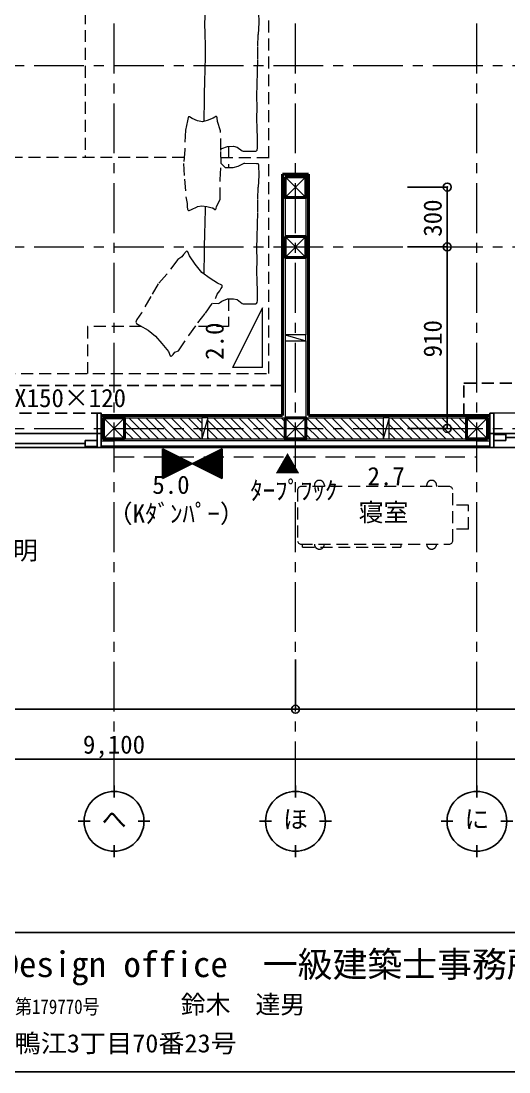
# Model space of a CAD drawing. Units: millimetres at full size, sheet at 1:50. Extents: x -21826 to 54909, y -26252 to 22610.
# Drawn here: x 292 to 2740, y -6958 to -1688 of the extents above; entities that cross this region are included whole.
import ezdxf
from ezdxf.enums import TextEntityAlignment as Align

# ---------------------------------------------------------------- set-up
doc = ezdxf.new("R2010")
doc.units = ezdxf.units.MM
doc.header["$LTSCALE"] = 50
doc.header["$PDMODE"] = 32
doc.header["$PDSIZE"] = 40
for name, pattern in [('CHAIN1', [8, 5, -1, 1, -1]), ('DASHED1', [1.8, 1.2, -0.6]), ('DASHED2', [3, 2, -1])]:
    doc.linetypes.add(name, pattern=pattern)
for name, color, linetype, lineweight in [('3-1_通り芯・通り番号', 7, 'Continuous', 25), ('3-2_柱(黄)', 4, 'Continuous', 9), ('3-3_仕上線(黄)', 3, 'Continuous', 40), ('3-4_下地・間柱(水色)', 4, 'Continuous', 9), ('3-5_サッシ・室内建具', 7, 'Continuous', 25), ('3-6_住宅設備・造作', 4, 'Continuous', 9), ('3-8_ハッチング', 4, 'Continuous', 9), ('3-A_文字', 7, 'Continuous', 25), ('3-B_特記事項', 6, 'Continuous', 25), ('3-F_寸法・方位', 7, 'Continuous', 25), ('C-0', 6, 'Continuous', 25), ('F-1_凡例（一般）', 7, 'Continuous', 25), ('F-F_図面枠（共通）', 7, 'Continuous', 25)]:
    doc.layers.add(name, color=color, linetype=linetype, lineweight=lineweight)
doc.styles.add('ＭＳ ゴシック', font='')
doc.styles.get('ＭＳ ゴシック').set_extended_font_data('MS Gothic')

msp = doc.modelspace()

# ---------------------------------------------------------------- linework, layer by layer
at = {"layer": '3-1_通り芯・通り番号', "color": 1, "linetype": 'CHAIN1', "lineweight": 18}
for p, q in [((758.74, -5551.2), (758.74, 6242.32)), ((1668.74, -5551.2), (1668.74, 6242.32)), ((2578.74, -5551.2), (2578.74, 6242.32)), ((-7242.18, -1911.2), (7990.04, -1911.2)), ((-7242.18, -2821.2), (7990.04, -2821.2)), ((-7242.18, -3731.2), (7990.04, -3731.2))]:
    msp.add_line(p, q, dxfattribs=at)
at = {"layer": '3-1_通り芯・通り番号'}
for p, q in [((758.74, -5581.2), (758.74, -5521.2)), ((1668.74, -5581.2), (1668.74, -5521.2)), ((2578.74, -5581.2), (2578.74, -5521.2)), ((638.74, -5701.2), (578.74, -5701.2)), ((938.74, -5701.2), (878.74, -5701.2)), ((1548.74, -5701.2), (1488.74, -5701.2)), ((1848.74, -5701.2), (1788.74, -5701.2)), ((2458.74, -5701.2), (2398.74, -5701.2)), ((2758.74, -5701.2), (2698.74, -5701.2)), ((758.74, -5881.2), (758.74, -5821.2)), ((1668.74, -5881.2), (1668.74, -5821.2)), ((2578.74, -5881.2), (2578.74, -5821.2))]:
    msp.add_line(p, q, dxfattribs=at)
for centre in [(758.74, -5701.2), (1668.74, -5701.2), (2578.74, -5701.2)]:
    msp.add_circle(centre, 150, dxfattribs=at)
at = {"layer": '3-2_柱(黄)'}
for p, q in [((1616.24, -2468.7), (1721.24, -2573.7)), ((1721.24, -2468.7), (1616.24, -2573.7)), ((1616.24, -2768.7), (1721.24, -2873.7)), ((1721.24, -2768.7), (1616.24, -2873.7)), ((811.24, -3783.7), (706.24, -3678.7)), ((706.24, -3783.7), (811.24, -3678.7)), ((1616.24, -3678.7), (1721.24, -3783.7)), ((1721.24, -3678.7), (1616.24, -3783.7)), ((2631.24, -3783.7), (2526.24, -3678.7)), ((2526.24, -3783.7), (2631.24, -3678.7))]:
    msp.add_line(p, q, dxfattribs=at)
at = {"layer": '3-2_柱(黄)', "color": 3, "lineweight": 40}
for points in [[(1616.24, -2468.7), (1616.24, -2573.7), (1721.24, -2573.7), (1721.24, -2468.7)], [(1616.24, -2768.7), (1616.24, -2873.7), (1721.24, -2873.7), (1721.24, -2768.7)], [(811.24, -3783.7), (811.24, -3678.7), (706.24, -3678.7), (706.24, -3783.7)], [(1616.24, -3678.7), (1616.24, -3783.7), (1721.24, -3783.7), (1721.24, -3678.7)], [(2631.24, -3783.7), (2631.24, -3678.7), (2526.24, -3678.7), (2526.24, -3783.7)]]:
    msp.add_lwpolyline(points, close=True, dxfattribs=at)
at = {"layer": '3-3_仕上線(黄)'}
for p, q in [((1603.74, -2456.2), (1603.74, -2821.2)), ((1733.74, -2456.2), (1603.74, -2456.2)), ((1733.74, -2456.2), (1733.74, -2821.2)), ((1603.74, -2821.2), (1603.74, -3666.2)), ((1733.74, -2821.2), (1733.74, -3666.2)), ((693.74, -3666.2), (758.74, -3666.2)), ((1603.74, -3666.2), (758.74, -3666.2)), ((2578.74, -3666.2), (1733.74, -3666.2)), ((2578.74, -3666.2), (2643.74, -3666.2)), ((693.74, -3822.7), (758.74, -3822.7)), ((1668.74, -3822.7), (758.74, -3822.7)), ((2578.74, -3822.7), (1668.74, -3822.7)), ((2578.74, -3822.7), (2643.74, -3822.7))]:
    msp.add_line(p, q, dxfattribs=at)
at = {"layer": '3-4_下地・間柱(水色)'}
for p, q in [((1616.24, -2573.7), (1616.24, -2768.7)), ((1721.24, -2573.7), (1721.24, -2768.7)), ((1616.24, -2873.7), (1616.24, -3261.2)), ((1721.24, -2873.7), (1721.24, -3261.2)), ((1616.24, -3261.2), (1721.24, -3291.2)), ((1616.24, -3291.2), (1616.24, -3678.7)), ((1721.24, -3291.2), (1721.24, -3678.7)), ((693.74, -3678.7), (706.24, -3678.7)), ((811.24, -3678.7), (1198.74, -3678.7)), ((1228.74, -3678.7), (1198.74, -3783.7)), ((1228.74, -3678.7), (1616.24, -3678.7)), ((1721.24, -3678.7), (2108.74, -3678.7)), ((2138.74, -3678.7), (2108.74, -3783.7)), ((2138.74, -3678.7), (2526.24, -3678.7)), ((2631.24, -3678.7), (2643.74, -3678.7)), ((693.74, -3783.7), (706.24, -3783.7)), ((693.74, -3792.7), (758.74, -3792.7)), ((1668.74, -3792.7), (758.74, -3792.7)), ((811.24, -3783.7), (1198.74, -3783.7)), ((1228.74, -3783.7), (1616.24, -3783.7)), ((2578.74, -3792.7), (1668.74, -3792.7)), ((1721.24, -3783.7), (2108.74, -3783.7)), ((2138.74, -3783.7), (2526.24, -3783.7)), ((2578.74, -3792.7), (2643.74, -3792.7)), ((2631.24, -3783.7), (2643.74, -3783.7))]:
    msp.add_line(p, q, dxfattribs=at)
for points in [[(1721.24, -3261.2), (1616.24, -3261.2), (1616.24, -3291.2), (1721.24, -3291.2)], [(1228.74, -3783.7), (1228.74, -3678.7), (1198.74, -3678.7), (1198.74, -3783.7)], [(2138.74, -3783.7), (2138.74, -3678.7), (2108.74, -3678.7), (2108.74, -3783.7)]]:
    msp.add_lwpolyline(points, close=True, dxfattribs=at)
at = {"layer": '3-5_サッシ・室内建具'}
for p, q in [((673.74, -3654.2), (673.74, -3826.7)), ((673.74, -3756.7), (673.74, -3666.2)), ((2663.74, -3654.2), (2643.74, -3654.2)), ((2643.74, -3654.2), (2643.74, -3826.7)), ((2663.74, -3826.7), (2663.74, -3654.2)), ((2663.74, -3756.7), (2663.74, -3666.2)), ((673.74, -3756.7), (-976.26, -3756.7)), ((673.74, -3791.7), (613.74, -3791.7)), ((673.74, -3756.7), (693.74, -3756.7)), ((2643.74, -3756.7), (2663.74, -3756.7)), ((2643.74, -3822.7), (2643.74, -3756.7)), ((2643.74, -3756.7), (2663.74, -3756.7)), ((4313.74, -3756.7), (2663.74, -3756.7)), ((2723.74, -3761.7), (2663.74, -3761.7)), ((2663.74, -3791.7), (2723.74, -3791.7)), ((2723.74, -3791.7), (2723.74, -3761.7)), ((3458.74, -3776.7), (2723.74, -3776.7)), ((673.74, -3826.7), (-976.26, -3826.7)), ((613.74, -3806.7), (-121.26, -3806.7)), ((673.74, -3826.7), (693.74, -3826.7)), ((693.74, -3822.7), (693.74, -3813.7)), ((2643.74, -3822.7), (2643.74, -3813.7)), ((2663.74, -3826.7), (2643.74, -3826.7)), ((4313.74, -3826.7), (2663.74, -3826.7))]:
    msp.add_line(p, q, dxfattribs=at)
at = {"layer": '3-5_サッシ・室内建具', "color": 1, "lineweight": 18}
msp.add_line((4313.74, -3654.2), (2663.74, -3654.2), dxfattribs=at)
at = {"layer": '3-5_サッシ・室内建具'}
for points in [[(693.74, -3826.7), (693.74, -3654.2), (673.74, -3654.2)], [(613.74, -3791.7), (613.74, -3821.7), (673.74, -3821.7)], [(693.74, -3822.7), (693.74, -3756.7), (673.74, -3756.7)]]:
    msp.add_lwpolyline(points, dxfattribs=at)
at = {"layer": '3-6_住宅設備・造作', "linetype": 'DASHED1'}
for p, q in [((1532.77, -605.65), (1532.77, -3455.65)), ((1332.77, -2316.47), (1332.77, -2424.93)), ((1109.97, -2371.89), (-67.1, -2372.34)), ((1295.15, -2372.15), (1532.77, -2372.19)), ((1332.77, -3081.73), (1332.77, -3220.14)), ((625.28, -3219.42), (624.67, -3455.65)), ((896.86, -3219.7), (625.28, -3219.42)), ((1332.77, -3220.14), (1166.16, -3219.97)), ((-67.05, -3455.65), (1532.77, -3455.65)), ((1766.59, -4004.61), (1766.26, -4005.25)), ((1766.94, -4003.98), (1766.59, -4004.61)), ((1767.3, -4003.36), (1766.94, -4003.98)), ((1767.69, -4002.75), (1767.3, -4003.36)), ((1768.09, -4002.15), (1767.69, -4002.75)), ((1768.51, -4001.56), (1768.09, -4002.15)), ((1768.94, -4000.99), (1768.51, -4001.56)), ((1769.4, -4000.43), (1768.94, -4000.99)), ((1769.86, -3999.88), (1769.4, -4000.43)), ((1770.35, -3999.35), (1769.86, -3999.88)), ((1770.84, -3998.83), (1770.35, -3999.35)), ((1771.36, -3998.32), (1770.84, -3998.83)), ((1771.88, -3997.83), (1771.36, -3998.32)), ((1772.43, -3997.35), (1771.88, -3997.83)), ((1772.98, -3996.89), (1772.43, -3997.35)), ((1773.55, -3996.45), (1772.98, -3996.89)), ((1774.13, -3996.02), (1773.55, -3996.45)), ((1774.72, -3995.61), (1774.13, -3996.02)), ((1775.33, -3995.22), (1774.72, -3995.61)), ((1775.94, -3994.85), (1775.33, -3995.22)), ((1776.57, -3994.49), (1775.94, -3994.85)), ((1777.2, -3994.15), (1776.57, -3994.49)), ((1777.85, -3993.83), (1777.2, -3994.15)), ((1778.5, -3993.53), (1777.85, -3993.83)), ((1779.16, -3993.24), (1778.5, -3993.53)), ((1779.84, -3992.98), (1779.16, -3993.24)), ((1780.51, -3992.74), (1779.84, -3992.98)), ((1781.2, -3992.51), (1780.51, -3992.74)), ((1781.89, -3992.31), (1781.2, -3992.51)), ((1782.59, -3992.12), (1781.89, -3992.31)), ((1783.29, -3991.96), (1782.59, -3992.12)), ((1783.99, -3991.81), (1783.29, -3991.96)), ((1784.7, -3991.69), (1783.99, -3991.81)), ((1785.42, -3991.59), (1784.7, -3991.69)), ((1786.13, -3991.5), (1785.42, -3991.59)), ((1786.85, -3991.44), (1786.13, -3991.5)), ((1787.57, -3991.4), (1786.85, -3991.44)), ((1788.29, -3991.38), (1787.57, -3991.4)), ((1789.01, -3991.38), (1788.29, -3991.38)), ((1789.73, -3991.4), (1789.01, -3991.38)), ((1790.45, -3991.44), (1789.73, -3991.4)), ((1791.17, -3991.5), (1790.45, -3991.44)), ((1791.88, -3991.59), (1791.17, -3991.5)), ((1792.6, -3991.69), (1791.88, -3991.59)), ((1793.3, -3991.81), (1792.6, -3991.69)), ((1794.01, -3991.96), (1793.3, -3991.81)), ((1794.71, -3992.12), (1794.01, -3991.96)), ((1795.41, -3992.31), (1794.71, -3992.12)), ((1796.1, -3992.51), (1795.41, -3992.31)), ((1796.78, -3992.74), (1796.1, -3992.51)), ((1797.46, -3992.98), (1796.78, -3992.74)), ((1798.13, -3993.24), (1797.46, -3992.98)), ((1798.8, -3993.53), (1798.13, -3993.24)), ((1799.45, -3993.83), (1798.8, -3993.53)), ((1800.09, -3994.15), (1799.45, -3993.83)), ((1800.73, -3994.49), (1800.09, -3994.15)), ((1801.36, -3994.85), (1800.73, -3994.49)), ((1801.97, -3995.22), (1801.36, -3994.85)), ((1802.58, -3995.61), (1801.97, -3995.22)), ((1803.17, -3996.02), (1802.58, -3995.61)), ((1803.75, -3996.45), (1803.17, -3996.02)), ((1804.32, -3996.89), (1803.75, -3996.45)), ((1804.87, -3997.35), (1804.32, -3996.89)), ((1805.41, -3997.83), (1804.87, -3997.35)), ((1805.94, -3998.32), (1805.41, -3997.83)), ((1806.45, -3998.83), (1805.94, -3998.32)), ((1806.95, -3999.35), (1806.45, -3998.83)), ((1807.43, -3999.88), (1806.95, -3999.35)), ((1807.9, -4000.43), (1807.43, -3999.88)), ((1808.35, -4000.99), (1807.9, -4000.43)), ((1808.79, -4001.56), (1808.35, -4000.99)), ((1809.21, -4002.15), (1808.79, -4001.56)), ((1809.61, -4002.75), (1809.21, -4002.15)), ((1809.99, -4003.36), (1809.61, -4002.75)), ((1810.36, -4003.98), (1809.99, -4003.36)), ((1810.71, -4004.61), (1810.36, -4003.98)), ((1811.04, -4005.25), (1810.71, -4004.61)), ((2329.59, -4004.61), (2329.26, -4005.25)), ((2329.94, -4003.98), (2329.59, -4004.61)), ((2330.3, -4003.36), (2329.94, -4003.98)), ((2330.69, -4002.75), (2330.3, -4003.36)), ((2331.09, -4002.15), (2330.69, -4002.75)), ((2331.51, -4001.56), (2331.09, -4002.15)), ((2331.94, -4000.99), (2331.51, -4001.56)), ((2332.4, -4000.43), (2331.94, -4000.99)), ((2332.86, -3999.88), (2332.4, -4000.43)), ((2333.35, -3999.35), (2332.86, -3999.88)), ((2333.84, -3998.83), (2333.35, -3999.35)), ((2334.36, -3998.32), (2333.84, -3998.83)), ((2334.88, -3997.83), (2334.36, -3998.32)), ((2335.43, -3997.35), (2334.88, -3997.83)), ((2335.98, -3996.89), (2335.43, -3997.35)), ((2336.55, -3996.45), (2335.98, -3996.89)), ((2337.13, -3996.02), (2336.55, -3996.45)), ((2337.72, -3995.61), (2337.13, -3996.02)), ((2338.33, -3995.22), (2337.72, -3995.61)), ((2338.94, -3994.85), (2338.33, -3995.22)), ((2339.57, -3994.49), (2338.94, -3994.85)), ((2340.2, -3994.15), (2339.57, -3994.49)), ((2340.85, -3993.83), (2340.2, -3994.15)), ((2341.5, -3993.53), (2340.85, -3993.83)), ((2342.16, -3993.24), (2341.5, -3993.53)), ((2342.84, -3992.98), (2342.16, -3993.24)), ((2343.51, -3992.74), (2342.84, -3992.98)), ((2344.2, -3992.51), (2343.51, -3992.74)), ((2344.89, -3992.31), (2344.2, -3992.51)), ((2345.59, -3992.12), (2344.89, -3992.31)), ((2346.29, -3991.96), (2345.59, -3992.12)), ((2346.99, -3991.81), (2346.29, -3991.96)), ((2347.7, -3991.69), (2346.99, -3991.81)), ((2348.42, -3991.59), (2347.7, -3991.69)), ((2349.13, -3991.5), (2348.42, -3991.59)), ((2349.85, -3991.44), (2349.13, -3991.5)), ((2350.57, -3991.4), (2349.85, -3991.44)), ((2351.29, -3991.38), (2350.57, -3991.4)), ((2352.01, -3991.38), (2351.29, -3991.38)), ((2352.73, -3991.4), (2352.01, -3991.38)), ((2353.45, -3991.44), (2352.73, -3991.4)), ((2354.17, -3991.5), (2353.45, -3991.44)), ((2354.88, -3991.59), (2354.17, -3991.5)), ((2355.6, -3991.69), (2354.88, -3991.59)), ((2356.3, -3991.81), (2355.6, -3991.69)), ((2357.01, -3991.96), (2356.3, -3991.81)), ((2357.71, -3992.12), (2357.01, -3991.96)), ((2358.41, -3992.31), (2357.71, -3992.12)), ((2359.1, -3992.51), (2358.41, -3992.31)), ((2359.78, -3992.74), (2359.1, -3992.51)), ((2360.46, -3992.98), (2359.78, -3992.74)), ((2361.13, -3993.24), (2360.46, -3992.98)), ((2361.8, -3993.53), (2361.13, -3993.24)), ((2362.45, -3993.83), (2361.8, -3993.53)), ((2363.09, -3994.15), (2362.45, -3993.83)), ((2363.73, -3994.49), (2363.09, -3994.15)), ((2364.36, -3994.85), (2363.73, -3994.49)), ((2364.97, -3995.22), (2364.36, -3994.85)), ((2365.58, -3995.61), (2364.97, -3995.22)), ((2366.17, -3996.02), (2365.58, -3995.61)), ((2366.75, -3996.45), (2366.17, -3996.02)), ((2367.32, -3996.89), (2366.75, -3996.45)), ((2367.87, -3997.35), (2367.32, -3996.89)), ((2368.41, -3997.83), (2367.87, -3997.35)), ((2368.94, -3998.32), (2368.41, -3997.83)), ((2369.45, -3998.83), (2368.94, -3998.32)), ((2369.95, -3999.35), (2369.45, -3998.83)), ((2370.43, -3999.88), (2369.95, -3999.35)), ((2370.9, -4000.43), (2370.43, -3999.88)), ((2371.35, -4000.99), (2370.9, -4000.43)), ((2371.79, -4001.56), (2371.35, -4000.99)), ((2372.21, -4002.15), (2371.79, -4001.56)), ((2372.61, -4002.75), (2372.21, -4002.15)), ((2372.99, -4003.36), (2372.61, -4002.75)), ((2373.36, -4003.98), (2372.99, -4003.36)), ((2373.71, -4004.61), (2373.36, -4003.98)), ((2374.04, -4005.25), (2373.71, -4004.61)), ((1683.65, -4027.38), (1678.65, -4037.38)), ((1678.65, -4037.38), (1678.65, -4296.38)), ((1693.65, -4022.38), (1683.65, -4027.38)), ((2443.65, -4022.38), (1693.65, -4022.38)), ((1763.66, -4015.66), (1763.65, -4016.38)), ((1763.69, -4014.94), (1763.66, -4015.66)), ((1763.66, -4015.66), (1763.66, -4022.38)), ((1763.74, -4014.22), (1763.69, -4014.94)), ((1763.81, -4013.5), (1763.74, -4014.22)), ((1763.91, -4012.79), (1763.81, -4013.5)), ((1764.02, -4012.07), (1763.91, -4012.79)), ((1764.16, -4011.37), (1764.02, -4012.07)), ((1764.31, -4010.66), (1764.16, -4011.37)), ((1764.49, -4009.96), (1764.31, -4010.66)), ((1764.68, -4009.27), (1764.49, -4009.96)), ((1764.89, -4008.58), (1764.68, -4009.27)), ((1765.13, -4007.9), (1764.89, -4008.58)), ((1765.38, -4007.23), (1765.13, -4007.9)), ((1765.66, -4006.56), (1765.38, -4007.23)), ((1765.95, -4005.9), (1765.66, -4006.56)), ((1766.26, -4005.25), (1765.95, -4005.9)), ((1811.35, -4005.9), (1811.04, -4005.25)), ((1811.64, -4006.56), (1811.35, -4005.9)), ((1811.91, -4007.23), (1811.64, -4006.56)), ((1812.17, -4007.9), (1811.91, -4007.23)), ((1812.4, -4008.58), (1812.17, -4007.9)), ((1812.62, -4009.27), (1812.4, -4008.58)), ((1812.81, -4009.96), (1812.62, -4009.27)), ((1812.99, -4010.66), (1812.81, -4009.96)), ((1813.14, -4011.37), (1812.99, -4010.66)), ((1813.28, -4012.07), (1813.14, -4011.37)), ((1813.39, -4012.79), (1813.28, -4012.07)), ((1813.48, -4013.5), (1813.39, -4012.79)), ((1813.56, -4014.22), (1813.48, -4013.5)), ((1813.61, -4014.94), (1813.56, -4014.22)), ((1813.64, -4015.66), (1813.61, -4014.94)), ((1813.65, -4016.38), (1813.64, -4015.66)), ((1813.65, -4016.38), (1813.65, -4022.38)), ((2326.66, -4015.66), (2326.65, -4016.38)), ((2326.69, -4014.94), (2326.66, -4015.66)), ((2326.66, -4015.66), (2326.66, -4022.38)), ((2326.74, -4014.22), (2326.69, -4014.94)), ((2326.81, -4013.5), (2326.74, -4014.22)), ((2326.91, -4012.79), (2326.81, -4013.5)), ((2327.02, -4012.07), (2326.91, -4012.79)), ((2327.16, -4011.37), (2327.02, -4012.07)), ((2327.31, -4010.66), (2327.16, -4011.37)), ((2327.49, -4009.96), (2327.31, -4010.66)), ((2327.68, -4009.27), (2327.49, -4009.96)), ((2327.89, -4008.58), (2327.68, -4009.27)), ((2328.13, -4007.9), (2327.89, -4008.58)), ((2328.38, -4007.23), (2328.13, -4007.9)), ((2328.66, -4006.56), (2328.38, -4007.23)), ((2328.95, -4005.9), (2328.66, -4006.56)), ((2329.26, -4005.25), (2328.95, -4005.9)), ((2374.35, -4005.9), (2374.04, -4005.25)), ((2374.64, -4006.56), (2374.35, -4005.9)), ((2374.91, -4007.23), (2374.64, -4006.56)), ((2375.17, -4007.9), (2374.91, -4007.23)), ((2375.4, -4008.58), (2375.17, -4007.9)), ((2375.62, -4009.27), (2375.4, -4008.58)), ((2375.81, -4009.96), (2375.62, -4009.27)), ((2375.99, -4010.66), (2375.81, -4009.96)), ((2376.14, -4011.37), (2375.99, -4010.66)), ((2376.28, -4012.07), (2376.14, -4011.37)), ((2376.39, -4012.79), (2376.28, -4012.07)), ((2376.48, -4013.5), (2376.39, -4012.79)), ((2376.56, -4014.22), (2376.48, -4013.5)), ((2376.61, -4014.94), (2376.56, -4014.22)), ((2376.64, -4015.66), (2376.61, -4014.94)), ((2376.65, -4016.38), (2376.64, -4015.66)), ((2376.65, -4016.38), (2376.65, -4022.38)), ((2453.65, -4027.38), (2443.65, -4022.38)), ((2458.65, -4037.38), (2453.65, -4027.38)), ((2458.65, -4296.38), (2458.65, -4037.38)), ((2536.65, -4116.38), (2458.65, -4116.38)), ((2536.65, -4236.38), (2536.65, -4116.38)), ((2536.65, -4236.38), (2458.65, -4236.38)), ((1678.65, -4296.38), (1683.65, -4306.38)), ((1683.65, -4306.38), (1693.65, -4311.38)), ((1693.65, -4311.38), (2443.65, -4311.38)), ((1703.65, -4326.38), (1703.65, -4311.38)), ((1763.65, -4311.38), (1763.66, -4312.1)), ((1763.66, -4312.1), (1763.69, -4312.82)), ((1763.69, -4312.82), (1763.74, -4313.53)), ((1763.74, -4313.53), (1763.81, -4314.25)), ((1763.81, -4314.25), (1763.91, -4314.97)), ((1763.91, -4314.97), (1764.02, -4315.68)), ((1764.02, -4315.68), (1764.16, -4316.39)), ((1764.16, -4316.39), (1764.31, -4317.09)), ((1764.31, -4317.09), (1764.49, -4317.79)), ((1764.49, -4317.79), (1764.68, -4318.48)), ((1764.68, -4318.48), (1764.89, -4319.17)), ((1764.89, -4319.17), (1765.13, -4319.85)), ((1765.13, -4319.85), (1765.38, -4320.52)), ((1765.38, -4320.52), (1765.66, -4321.19)), ((1765.66, -4321.19), (1765.95, -4321.85)), ((1811.35, -4321.85), (1811.64, -4321.19)), ((1811.64, -4321.19), (1811.91, -4320.52)), ((1811.91, -4320.52), (1812.17, -4319.85)), ((1812.17, -4319.85), (1812.4, -4319.17)), ((1812.4, -4319.17), (1812.62, -4318.48)), ((1812.62, -4318.48), (1812.81, -4317.79)), ((1812.81, -4317.79), (1812.99, -4317.09)), ((1812.99, -4317.09), (1813.14, -4316.39)), ((1813.14, -4316.39), (1813.28, -4315.68)), ((1813.28, -4315.68), (1813.39, -4314.97)), ((1813.39, -4314.97), (1813.48, -4314.25)), ((1813.48, -4314.25), (1813.56, -4313.53)), ((1813.56, -4313.53), (1813.61, -4312.82)), ((1813.61, -4312.82), (1813.64, -4312.1)), ((1813.64, -4312.1), (1813.65, -4311.38)), ((2196.65, -4311.38), (2196.65, -4326.38)), ((2326.65, -4311.38), (2326.66, -4312.1)), ((2326.66, -4312.1), (2326.69, -4312.82)), ((2326.69, -4312.82), (2326.74, -4313.53)), ((2326.74, -4313.53), (2326.81, -4314.25)), ((2326.81, -4314.25), (2326.91, -4314.97)), ((2326.91, -4314.97), (2327.02, -4315.68)), ((2327.02, -4315.68), (2327.16, -4316.39)), ((2327.16, -4316.39), (2327.31, -4317.09)), ((2327.31, -4317.09), (2327.49, -4317.79)), ((2327.49, -4317.79), (2327.68, -4318.48)), ((2327.68, -4318.48), (2327.89, -4319.17)), ((2327.89, -4319.17), (2328.13, -4319.85)), ((2328.13, -4319.85), (2328.38, -4320.52)), ((2328.38, -4320.52), (2328.66, -4321.19)), ((2328.66, -4321.19), (2328.95, -4321.85)), ((2374.35, -4321.85), (2374.64, -4321.19)), ((2374.64, -4321.19), (2374.91, -4320.52)), ((2374.91, -4320.52), (2375.17, -4319.85)), ((2375.17, -4319.85), (2375.4, -4319.17)), ((2375.4, -4319.17), (2375.62, -4318.48)), ((2375.62, -4318.48), (2375.81, -4317.79)), ((2375.81, -4317.79), (2375.99, -4317.09)), ((2375.99, -4317.09), (2376.14, -4316.39)), ((2376.14, -4316.39), (2376.28, -4315.68)), ((2376.28, -4315.68), (2376.39, -4314.97)), ((2376.39, -4314.97), (2376.48, -4314.25)), ((2376.48, -4314.25), (2376.56, -4313.53)), ((2376.56, -4313.53), (2376.61, -4312.82)), ((2376.61, -4312.82), (2376.64, -4312.1)), ((2376.64, -4312.1), (2376.65, -4311.38)), ((2443.65, -4311.38), (2453.65, -4306.38)), ((2453.65, -4306.38), (2458.65, -4296.38)), ((1703.65, -4326.38), (2196.65, -4326.38)), ((1765.95, -4321.85), (1766.26, -4322.5)), ((1766.26, -4322.5), (1766.59, -4323.14)), ((1766.59, -4323.14), (1766.94, -4323.77)), ((1766.94, -4323.77), (1767.3, -4324.39)), ((1767.3, -4324.39), (1767.69, -4325)), ((1767.69, -4325), (1768.09, -4325.6)), ((1768.09, -4325.6), (1768.51, -4326.19)), ((1768.51, -4326.19), (1768.94, -4326.76)), ((1768.94, -4326.76), (1769.4, -4327.32)), ((1769.4, -4327.32), (1769.86, -4327.87)), ((1769.86, -4327.87), (1770.35, -4328.4)), ((1770.35, -4328.4), (1770.84, -4328.93)), ((1770.84, -4328.93), (1771.36, -4329.43)), ((1771.36, -4329.43), (1771.88, -4329.92)), ((1771.88, -4329.92), (1772.43, -4330.4)), ((1772.43, -4330.4), (1772.98, -4330.86)), ((1772.98, -4330.86), (1773.55, -4331.3)), ((1773.55, -4331.3), (1774.13, -4331.73)), ((1774.13, -4331.73), (1774.72, -4332.14)), ((1774.72, -4332.14), (1775.33, -4332.53)), ((1775.33, -4332.53), (1775.94, -4332.9)), ((1775.94, -4332.9), (1776.57, -4333.26)), ((1776.57, -4333.26), (1777.2, -4333.6)), ((1777.2, -4333.6), (1777.85, -4333.92)), ((1777.85, -4333.92), (1778.5, -4334.22)), ((1778.5, -4334.22), (1779.16, -4334.51)), ((1779.16, -4334.51), (1779.84, -4334.77)), ((1779.84, -4334.77), (1780.51, -4335.01)), ((1780.51, -4335.01), (1781.2, -4335.24)), ((1781.2, -4335.24), (1781.89, -4335.44)), ((1781.89, -4335.44), (1782.59, -4335.63)), ((1782.59, -4335.63), (1783.29, -4335.79)), ((1783.29, -4335.79), (1783.99, -4335.94)), ((1783.99, -4335.94), (1784.7, -4336.06)), ((1784.7, -4336.06), (1785.42, -4336.17)), ((1785.42, -4336.17), (1786.13, -4336.25)), ((1786.13, -4336.25), (1786.85, -4336.31)), ((1786.85, -4336.31), (1787.57, -4336.35)), ((1787.57, -4336.35), (1788.29, -4336.37)), ((1788.29, -4336.37), (1789.01, -4336.37)), ((1789.01, -4336.37), (1789.73, -4336.35)), ((1789.73, -4336.35), (1790.45, -4336.31)), ((1790.45, -4336.31), (1791.17, -4336.25)), ((1791.17, -4336.25), (1791.88, -4336.17)), ((1791.88, -4336.17), (1792.6, -4336.06)), ((1792.6, -4336.06), (1793.3, -4335.94)), ((1793.3, -4335.94), (1794.01, -4335.79)), ((1794.01, -4335.79), (1794.71, -4335.63)), ((1794.71, -4335.63), (1795.41, -4335.44)), ((1795.41, -4335.44), (1796.1, -4335.24)), ((1796.1, -4335.24), (1796.78, -4335.01)), ((1796.78, -4335.01), (1797.46, -4334.77)), ((1797.46, -4334.77), (1798.13, -4334.51)), ((1798.13, -4334.51), (1798.8, -4334.22)), ((1798.8, -4334.22), (1799.45, -4333.92)), ((1799.45, -4333.92), (1800.09, -4333.6)), ((1800.09, -4333.6), (1800.73, -4333.26)), ((1800.73, -4333.26), (1801.36, -4332.9)), ((1801.36, -4332.9), (1801.97, -4332.53)), ((1801.97, -4332.53), (1802.58, -4332.14)), ((1802.58, -4332.14), (1803.17, -4331.73)), ((1803.17, -4331.73), (1803.75, -4331.3)), ((1803.75, -4331.3), (1804.32, -4330.86)), ((1804.32, -4330.86), (1804.87, -4330.4)), ((1804.87, -4330.4), (1805.41, -4329.92)), ((1805.41, -4329.92), (1805.94, -4329.43)), ((1805.94, -4329.43), (1806.45, -4328.93)), ((1806.45, -4328.93), (1806.95, -4328.4)), ((1806.95, -4328.4), (1807.43, -4327.87)), ((1807.43, -4327.87), (1807.9, -4327.32)), ((1807.9, -4327.32), (1808.35, -4326.76)), ((1808.35, -4326.76), (1808.79, -4326.19)), ((1808.79, -4326.19), (1809.21, -4325.6)), ((1809.21, -4325.6), (1809.61, -4325)), ((1809.61, -4325), (1809.99, -4324.39)), ((1809.99, -4324.39), (1810.36, -4323.77)), ((1810.36, -4323.77), (1810.71, -4323.14)), ((1810.71, -4323.14), (1811.04, -4322.5)), ((1811.04, -4322.5), (1811.35, -4321.85)), ((2328.95, -4321.85), (2329.26, -4322.5)), ((2329.26, -4322.5), (2329.59, -4323.14)), ((2329.59, -4323.14), (2329.94, -4323.77)), ((2329.94, -4323.77), (2330.3, -4324.39)), ((2330.3, -4324.39), (2330.69, -4325)), ((2330.69, -4325), (2331.09, -4325.6)), ((2331.09, -4325.6), (2331.51, -4326.19)), ((2331.51, -4326.19), (2331.94, -4326.76)), ((2331.94, -4326.76), (2332.4, -4327.32)), ((2332.4, -4327.32), (2332.86, -4327.87)), ((2332.86, -4327.87), (2333.35, -4328.4)), ((2333.35, -4328.4), (2333.84, -4328.93)), ((2333.84, -4328.93), (2334.36, -4329.43)), ((2334.36, -4329.43), (2334.88, -4329.92)), ((2334.88, -4329.92), (2335.43, -4330.4)), ((2335.43, -4330.4), (2335.98, -4330.86)), ((2335.98, -4330.86), (2336.55, -4331.3)), ((2336.55, -4331.3), (2337.13, -4331.73)), ((2337.13, -4331.73), (2337.72, -4332.14)), ((2337.72, -4332.14), (2338.33, -4332.53)), ((2338.33, -4332.53), (2338.94, -4332.9)), ((2338.94, -4332.9), (2339.57, -4333.26)), ((2339.57, -4333.26), (2340.2, -4333.6)), ((2340.2, -4333.6), (2340.85, -4333.92)), ((2340.85, -4333.92), (2341.5, -4334.22)), ((2341.5, -4334.22), (2342.16, -4334.51)), ((2342.16, -4334.51), (2342.84, -4334.77)), ((2342.84, -4334.77), (2343.51, -4335.01)), ((2343.51, -4335.01), (2344.2, -4335.24)), ((2344.2, -4335.24), (2344.89, -4335.44)), ((2344.89, -4335.44), (2345.59, -4335.63)), ((2345.59, -4335.63), (2346.29, -4335.79)), ((2346.29, -4335.79), (2346.99, -4335.94)), ((2346.99, -4335.94), (2347.7, -4336.06)), ((2347.7, -4336.06), (2348.42, -4336.17)), ((2348.42, -4336.17), (2349.13, -4336.25)), ((2349.13, -4336.25), (2349.85, -4336.31)), ((2349.85, -4336.31), (2350.57, -4336.35)), ((2350.57, -4336.35), (2351.29, -4336.37)), ((2351.29, -4336.37), (2352.01, -4336.37)), ((2352.01, -4336.37), (2352.73, -4336.35)), ((2352.73, -4336.35), (2353.45, -4336.31)), ((2353.45, -4336.31), (2354.17, -4336.25)), ((2354.17, -4336.25), (2354.88, -4336.17)), ((2354.88, -4336.17), (2355.6, -4336.06)), ((2355.6, -4336.06), (2356.3, -4335.94)), ((2356.3, -4335.94), (2357.01, -4335.79)), ((2357.01, -4335.79), (2357.71, -4335.63)), ((2357.71, -4335.63), (2358.41, -4335.44)), ((2358.41, -4335.44), (2359.1, -4335.24)), ((2359.1, -4335.24), (2359.78, -4335.01)), ((2359.78, -4335.01), (2360.46, -4334.77)), ((2360.46, -4334.77), (2361.13, -4334.51)), ((2361.13, -4334.51), (2361.8, -4334.22)), ((2361.8, -4334.22), (2362.45, -4333.92)), ((2362.45, -4333.92), (2363.09, -4333.6)), ((2363.09, -4333.6), (2363.73, -4333.26)), ((2363.73, -4333.26), (2364.36, -4332.9)), ((2364.36, -4332.9), (2364.97, -4332.53)), ((2364.97, -4332.53), (2365.58, -4332.14)), ((2365.58, -4332.14), (2366.17, -4331.73)), ((2366.17, -4331.73), (2366.75, -4331.3)), ((2366.75, -4331.3), (2367.32, -4330.86)), ((2367.32, -4330.86), (2367.87, -4330.4)), ((2367.87, -4330.4), (2368.41, -4329.92)), ((2368.41, -4329.92), (2368.94, -4329.43)), ((2368.94, -4329.43), (2369.45, -4328.93)), ((2369.45, -4328.93), (2369.95, -4328.4)), ((2369.95, -4328.4), (2370.43, -4327.87)), ((2370.43, -4327.87), (2370.9, -4327.32)), ((2370.9, -4327.32), (2371.35, -4326.76)), ((2371.35, -4326.76), (2371.79, -4326.19)), ((2371.79, -4326.19), (2372.21, -4325.6)), ((2372.21, -4325.6), (2372.61, -4325)), ((2372.61, -4325), (2372.99, -4324.39)), ((2372.99, -4324.39), (2373.36, -4323.77)), ((2373.36, -4323.77), (2373.71, -4323.14)), ((2373.71, -4323.14), (2374.04, -4322.5)), ((2374.04, -4322.5), (2374.35, -4321.85))]:
    msp.add_line(p, q, dxfattribs=at)
for points in [[(1532.77, -605.65), (613.53, -605.65), (612.77, -1103.34), (613.06, -2372.08)], [(1218.11, -1637.38), (1216.31, -1642.58), (1212.94, -1699.18), (1214.43, -1754.3), (1215.78, -1810.17), (1216.33, -1869.41), (1213.93, -1932.07), (1212.04, -1992.6), (1211.06, -2051.78), (1211.12, -2109.01), (1209.63, -2162.72), (1208.7, -2192.52)], [(1294.82, -2331.72), (1299.95, -2327.81), (1328.37, -2316.68), (1358.51, -2315.26), (1375.78, -2319.99), (1402.02, -2339.82), (1406.88, -2340.29), (1464.45, -2341.33), (1467.97, -2340.25), (1469.28, -2340.61), (1472.66, -2339.92), (1475.74, -2334.98), (1478.47, -2323.88), (1477.59, -2276.17), (1476.63, -2227.15), (1474.76, -2176.45), (1475.79, -2122.12), (1475.01, -2064.27), (1476.43, -2004.42), (1477.84, -1942.51), (1479.21, -1879.15), (1480.05, -1816.03), (1482.35, -1755.36), (1485.83, -1697.73), (1484.6, -1644.22)], [(1295.32, -2402.53), (1294.95, -2337.18), (1292.48, -2238.03), (1278.11, -2191.42), (1275.47, -2172.92), (1274.18, -2168.58), (1272.66, -2166.86), (1269.39, -2166.57), (1263.99, -2170.37), (1256.04, -2175.04), (1225.95, -2187.23), (1202.55, -2194.4), (1177.85, -2187.96), (1150.17, -2177.09), (1137.62, -2167.98), (1134.29, -2167.82), (1132.54, -2169.1), (1130.67, -2172.73), (1126.94, -2189.25), (1116.28, -2235.5), (1113.01, -2333.43), (1107.55, -2402.53), (1111.75, -2480.39), (1119.59, -2578.88), (1125.69, -2603.36), (1126, -2620.27), (1127.78, -2630.88), (1128.94, -2634.36), (1129.77, -2636.03), (1131.43, -2637.64), (1134.78, -2637.65), (1146.38, -2632.94), (1174.91, -2619.66), (1176.87, -2618.82), (1199.24, -2614.15), (1223.23, -2617.75), (1250.44, -2624.26), (1253.34, -2625.24), (1263.78, -2633.13), (1267.06, -2633.31)], [(1251.72, -3102.9), (1284.31, -3104.48), (1287.68, -3101.37), (1292.84, -3098.48), (1299.95, -3093.07), (1328.37, -3081.94), (1358.51, -3080.52), (1375.78, -3085.25), (1402.02, -3105.08), (1406.88, -3105.55), (1464.45, -3106.59), (1467.97, -3105.51), (1469.28, -3105.87), (1472.66, -3105.18), (1475.74, -3100.24), (1478.47, -3089.14), (1477.59, -3041.43), (1476.63, -2992.41), (1474.76, -2941.71), (1475.79, -2887.38), (1475.01, -2829.53), (1476.43, -2769.68), (1477.84, -2707.76), (1479.21, -2644.41), (1480.05, -2581.29), (1482.35, -2520.62), (1485.83, -2462.99), (1484.6, -2409.48), (1482.75, -2405.47), (1480.99, -2404.25), (1472.81, -2403.52), (1414.74, -2402.12), (1409.9, -2402.43), (1379.17, -2417.1), (1354.02, -2425.11), (1322.51, -2424.85), (1318, -2424.14), (1295.31, -2402.25)], [(1267.06, -2633.31), (1268.7, -2632.03), (1270.26, -2628.37), (1271.97, -2618.53), (1291.33, -2583.67), (1291.39, -2484.82), (1295.32, -2402.53)], [(1216.16, -2616.69), (1216.33, -2634.67), (1213.93, -2697.33), (1212.04, -2757.86), (1211.06, -2817.04), (1211.12, -2874.27), (1209.63, -2927.98), (1208.73, -2956.83)], [(1179.25, -3202.04), (1216.86, -3153.89), (1269.66, -3076.64), (1275.58, -3057.84), (1288.97, -3041.21), (1295.02, -3030.6), (1300.4, -3022.88), (1301.66, -3018.11), (1301.19, -3014.89), (1299.19, -3012.54), (1277.66, -3002.31), (1241.19, -2979.85), (1198.65, -2949.69), (1165.3, -2907.26), (1137.3, -2866), (1128.61, -2845.81), (1126.47, -2843.5), (1124, -2842.51), (1120.31, -2844.21), (1106.46, -2858.75), (1097.95, -2870.7), (1078.67, -2884.6), (1023.37, -2957.8), (980.71, -3005.84), (942.85, -3070.06), (895.65, -3151.98), (873.69, -3184.32), (868.93, -3193.46), (867.98, -3198.44), (868.87, -3202.23), (871.11, -3204.46), (887.19, -3214.2), (929.87, -3238.48), (966.91, -3268.24), (998.66, -3305.25), (1031.14, -3345.84), (1040.91, -3366.36), (1042.98, -3368.63), (1045.06, -3369.15), (1048.44, -3367.11)], [(1048.44, -3367.11), (1049.75, -3365.32), (1055.05, -3360.25), (1064.25, -3348.16), (1081.66, -3342.06), (1133.7, -3264.44), (1179.25, -3202.04)]]:
    msp.add_lwpolyline(points, dxfattribs=at)
at = {"layer": '3-8_ハッチング'}
for p, q in [((693.74, -3678.7), (706.24, -3678.7)), ((811.24, -3678.7), (1198.74, -3678.7)), ((938.52, -3783.7), (833.52, -3678.7)), ((980.95, -3783.7), (875.95, -3678.7)), ((1023.37, -3783.7), (918.37, -3678.7)), ((1065.8, -3783.7), (960.8, -3678.7)), ((1108.23, -3783.7), (1003.23, -3678.7)), ((1150.65, -3783.7), (1045.65, -3678.7)), ((1193.08, -3783.7), (1088.08, -3678.7)), ((1130.51, -3678.7), (1198.74, -3746.93)), ((1172.93, -3678.7), (1198.74, -3704.51)), ((1228.74, -3678.7), (1616.24, -3678.7)), ((1362.78, -3783.7), (1257.78, -3678.7)), ((1405.21, -3783.7), (1300.21, -3678.7)), ((1447.64, -3783.7), (1342.64, -3678.7)), ((1490.06, -3783.7), (1385.06, -3678.7)), ((1532.49, -3783.7), (1427.49, -3678.7)), ((1574.92, -3783.7), (1469.92, -3678.7)), ((1616.24, -3782.6), (1512.34, -3678.7)), ((1616.24, -3740.17), (1554.77, -3678.7)), ((1616.24, -3697.74), (1597.2, -3678.7)), ((1721.24, -3678.7), (2108.74, -3678.7)), ((1829.47, -3783.7), (1724.47, -3678.7)), ((1871.9, -3783.7), (1766.9, -3678.7)), ((1914.33, -3783.7), (1809.33, -3678.7)), ((1956.75, -3783.7), (1851.75, -3678.7)), ((1999.18, -3783.7), (1894.18, -3678.7)), ((2041.61, -3783.7), (1936.61, -3678.7)), ((2084.03, -3783.7), (1979.03, -3678.7)), ((2108.74, -3765.98), (2021.46, -3678.7)), ((2063.89, -3678.7), (2108.74, -3723.55)), ((2106.31, -3678.7), (2108.74, -3681.13)), ((2138.74, -3678.7), (2526.24, -3678.7)), ((2253.74, -3783.7), (2148.74, -3678.7)), ((2296.17, -3783.7), (2191.17, -3678.7)), ((2338.59, -3783.7), (2233.59, -3678.7)), ((2381.02, -3783.7), (2276.02, -3678.7)), ((2423.44, -3783.7), (2318.44, -3678.7)), ((2465.87, -3783.7), (2360.87, -3678.7)), ((2508.3, -3783.7), (2403.3, -3678.7)), ((2526.24, -3759.22), (2445.72, -3678.7)), ((2526.24, -3716.79), (2488.15, -3678.7)), ((2631.24, -3678.7), (2643.74, -3678.7)), ((706.24, -3721.13), (693.74, -3708.63)), ((896.09, -3783.7), (811.24, -3698.85)), ((853.67, -3783.7), (811.24, -3741.27)), ((1320.36, -3783.7), (1228.74, -3692.08)), ((1228.74, -3734.51), (1277.93, -3783.7)), ((1787.05, -3783.7), (1721.24, -3717.89)), ((2138.74, -3711.13), (2211.31, -3783.7)), ((2643.74, -3707.01), (2631.24, -3694.51)), ((2643.74, -3749.44), (2631.24, -3736.94)), ((706.24, -3763.55), (693.74, -3751.05)), ((1228.74, -3776.93), (1235.51, -3783.7)), ((1744.62, -3783.7), (1721.24, -3760.32)), ((2138.74, -3753.55), (2168.89, -3783.7)), ((2635.58, -3783.7), (2631.24, -3779.36))]:
    msp.add_line(p, q, dxfattribs=at)
at = {"layer": '3-A_文字'}
for p, q in [((2229.8, -2521.2), (2429.8, -2521.2)), ((2429.8, -2521.2), (2429.8, -2821.2)), ((2229.8, -2821.2), (2429.8, -2821.2)), ((2429.8, -2821.2), (2429.8, -3731.2)), ((2229.8, -3731.2), (2429.8, -3731.2))]:
    msp.add_line(p, q, dxfattribs=at)
for p in [(2429.8, -2521.2), (2429.8, -2821.2), (2429.8, -3731.2)]:
    msp.add_point(p, dxfattribs=at)
at = {"layer": '3-B_特記事項', "linetype": 'DASHED1'}
for p, q in [((1603.74, -3516.2), (-1071.81, -3516.2)), ((2513.74, -3666.2), (2513.74, -3504.2)), ((-976.26, -3654.2), (673.74, -3654.2))]:
    msp.add_line(p, q, dxfattribs=at)
msp.add_lwpolyline([(4463.74, -3666.2), (4463.74, -3504.2), (2513.74, -3504.2)], dxfattribs=at)
at = {"layer": '3-F_寸法・方位'}
for p, q in [((1668.74, -5139.39), (1668.74, -4889.39)), ((-1971.26, -5139.39), (1668.74, -5139.39)), ((1668.74, -5139.39), (4853.74, -5139.39)), ((5308.74, -5389.39), (-3791.26, -5389.39))]:
    msp.add_line(p, q, dxfattribs=at)
msp.add_point((1668.74, -5139.39), dxfattribs=at)
at = {"layer": 'C-0', "color": 4, "lineweight": 9}
for p, q in [((1502.88, -3126.2), (1352.88, -3426.2)), ((1502.88, -3426.2), (1502.88, -3126.2)), ((1502.88, -3426.2), (1352.88, -3426.2))]:
    msp.add_line(p, q, dxfattribs=at)
at = {"layer": 'C-0'}
for p, q in [((1301.16, -3832.7), (1001.16, -3982.7)), ((1001.16, -3832.7), (1001.16, -3982.7)), ((1001.16, -3832.7), (1301.16, -3982.7)), ((1001.16, -3838.77), (1005.21, -3834.72)), ((1001.16, -3845.84), (1009.93, -3837.08)), ((1001.16, -3852.91), (1014.64, -3839.43)), ((1001.16, -3859.98), (1019.35, -3841.79)), ((1001.16, -3867.05), (1024.07, -3844.15)), ((1001.16, -3874.12), (1028.78, -3846.5)), ((1193.77, -3929), (1278.99, -3843.78)), ((1198.49, -3931.36), (1293.13, -3836.71)), ((1203.2, -3933.71), (1301.16, -3835.75)), ((1207.92, -3936.07), (1301.16, -3842.82)), ((1301.16, -3832.7), (1301.16, -3982.7)), ((1001.16, -3881.19), (1033.5, -3848.86)), ((1001.16, -3888.26), (1038.21, -3851.22)), ((1001.16, -3895.34), (1042.92, -3853.58)), ((1001.16, -3902.41), (1047.64, -3855.93)), ((1001.16, -3909.48), (1052.35, -3858.29)), ((1001.16, -3916.55), (1057.07, -3860.65)), ((1001.16, -3923.62), (1061.78, -3863)), ((1001.16, -3930.69), (1066.49, -3865.36)), ((1001.16, -3937.76), (1071.21, -3867.72)), ((1001.16, -3944.83), (1075.92, -3870.07)), ((1001.16, -3951.9), (1080.64, -3872.43)), ((1001.16, -3958.98), (1085.35, -3874.79)), ((1001.16, -3966.05), (1090.06, -3877.15)), ((1001.16, -3973.12), (1094.78, -3879.5)), ((1001.16, -3980.19), (1099.49, -3881.86)), ((1010.29, -3978.13), (1104.21, -3884.22)), ((1024.43, -3971.06), (1108.92, -3886.57)), ((1038.58, -3963.99), (1113.63, -3888.93)), ((1052.72, -3956.92), (1118.35, -3891.29)), ((1066.86, -3949.85), (1123.06, -3893.64)), ((1081, -3942.78), (1127.78, -3896)), ((1095.14, -3935.7), (1132.49, -3898.36)), ((1160.77, -3912.5), (1180, -3893.28)), ((1165.49, -3914.86), (1194.14, -3886.21)), ((1170.2, -3917.21), (1208.28, -3879.14)), ((1174.92, -3919.57), (1222.42, -3872.07)), ((1179.63, -3921.93), (1236.57, -3864.99)), ((1184.35, -3924.29), (1250.71, -3857.92)), ((1189.06, -3926.64), (1264.85, -3850.85)), ((1212.63, -3938.43), (1301.16, -3849.89)), ((1217.34, -3940.79), (1301.16, -3856.96)), ((1222.06, -3943.14), (1301.16, -3864.04)), ((1226.77, -3945.5), (1301.16, -3871.11)), ((1231.49, -3947.86), (1301.16, -3878.18)), ((1236.2, -3950.21), (1301.16, -3885.25)), ((1240.91, -3952.57), (1301.16, -3892.32)), ((1245.63, -3954.93), (1301.16, -3899.39)), ((1109.29, -3928.63), (1137.2, -3900.72)), ((1123.43, -3921.56), (1141.92, -3903.07)), ((1137.57, -3914.49), (1146.63, -3905.43)), ((1151.35, -3907.79), (1151.71, -3907.42)), ((1156.06, -3910.14), (1165.86, -3900.35)), ((1250.34, -3957.28), (1301.16, -3906.46)), ((1255.06, -3959.64), (1301.16, -3913.53)), ((1259.77, -3962), (1301.16, -3920.6)), ((1264.48, -3964.36), (1301.16, -3927.68)), ((1269.2, -3966.71), (1301.16, -3934.75)), ((1273.91, -3969.07), (1301.16, -3941.82)), ((1278.63, -3971.43), (1301.16, -3948.89)), ((1283.34, -3973.78), (1301.16, -3955.96)), ((1288.05, -3976.14), (1301.16, -3963.03)), ((1292.77, -3978.5), (1301.16, -3970.1)), ((1297.48, -3980.85), (1301.16, -3977.17))]:
    msp.add_line(p, q, dxfattribs=at)
at = {"layer": 'C-0', "color": 4, "linetype": 'DASHED2', "lineweight": 9}
for p, q in [((758.74, -3872.7), (1668.74, -3872.7)), ((1668.74, -3872.7), (2578.74, -3872.7))]:
    msp.add_line(p, q, dxfattribs=at)
at = {"layer": 'F-F_図面枠（共通）'}
for p, q in [((-8505.74, -6258.13), (11294.26, -6258.13)), ((-8505.74, -6958.13), (11294.26, -6958.13))]:
    msp.add_line(p, q, dxfattribs=at)

# ---------------------------------------------------------------- texts
at = {"layer": '3-A_文字', "style": 'ＭＳ ゴシック'}
for s, p in [('300', (2429.8, -2769.95)), ('910', (2429.8, -3374.95))]:
    msp.add_text(s, height=91.64, rotation=90, dxfattribs=at).set_placement(p, align=Align.BOTTOM_LEFT)
for s, p in [('ｶｰﾃﾝBOX150×120', (-117.05, -3651.82)), ('\u3000▲', (1441.24, -3985.12)), ('ﾀｰﾌﾟﾌｯｸ', (1441.24, -4115.12)), ('寝室', (1985.44, -4224.99)), ('Low-E複層ｶﾞﾗｽ透明', (-685.01, -4416.2)), ('へ', (696.24, -5763.7)), ('ほ', (1606.24, -5763.7)), ('に', (2516.24, -5763.7))]:
    msp.add_text(s, height=91.64, dxfattribs=at).set_placement(p, align=Align.BOTTOM_LEFT)
at = {"layer": '3-F_寸法・方位', "style": 'ＭＳ ゴシック'}
msp.add_text('9,100', height=91.64, dxfattribs=at).set_placement((602.49, -5389.39), align=Align.BOTTOM_LEFT)
at = {"layer": 'C-0', "color": 5, "style": 'ＭＳ ゴシック'}
msp.add_text('2.0', height=91.64, rotation=90, dxfattribs=at).set_placement((1335.67, -3387.28), align=Align.BOTTOM_LEFT)
msp.add_text('2.7', height=91.64, dxfattribs=at).set_placement((2029.99, -4043.53), align=Align.BOTTOM_LEFT)
at = {"layer": 'C-0', "style": 'ＭＳ ゴシック'}
for s, p in [('5.0', (950.58, -4086.69)), ('（Kﾀﾞﾝﾊﾟｰ）', (727.06, -4231.64))]:
    msp.add_text(s, height=91.64, dxfattribs=at).set_placement(p, align=Align.BOTTOM_LEFT)
at = {"layer": 'F-1_凡例（一般）', "style": 'ＭＳ ゴシック'}
for s, height, p in [('株式会社\u3000LIFEFUND\u3000InDesign office\u3000一級建築士事務所', 128.3, (-1728.04, -6520.72)), ('鈴木\u3000達男', 91.64, (1092.78, -6692.81))]:
    msp.add_text(s, height=height, dxfattribs=at).set_placement(p, align=Align.BOTTOM_LEFT)
for s, height, width, p in [('一級建築士登録 第179770号', 73.31, 0.85, (-375.72, -6689.19)), ('〒432-8023\u3000静岡県浜松市中央区鴨江3丁目70番23号', 91.64, 1.05, (-1707.89, -6887.55))]:
    msp.add_text(s, height=height, dxfattribs=dict(at, width=width)).set_placement(p, align=Align.BOTTOM_LEFT)

doc.saveas('drawing.dxf')
